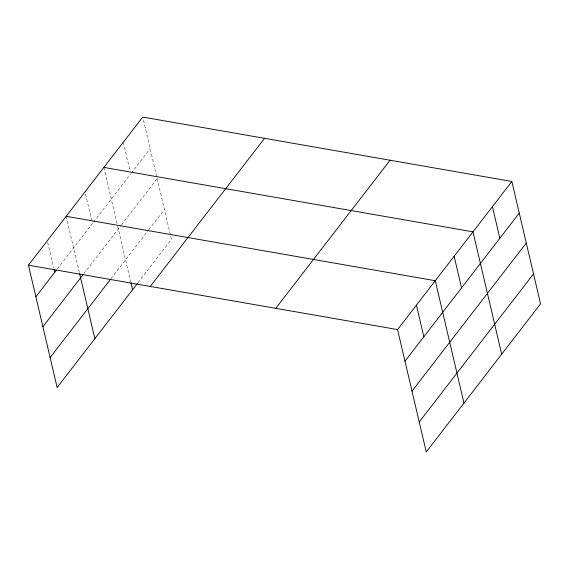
<?xml version="1.0" encoding="UTF-8"?>
<svg xmlns="http://www.w3.org/2000/svg" width="569" height="569" viewBox="0 0 569 569"><rect width="100%" height="100%" fill="white"/><g stroke="black" fill="none" stroke-linecap="round" stroke-linejoin="round"><path stroke-width="0.43" stroke-dasharray="2.85 2.13" d="M57.412 268.853L92.441 223.468L85.023 191.86M93.515 222.074L130.728 173.851M131.268 173.154L150.152 148.673M83.835 273.661L121.019 225.48M121.56 224.776L157.179 178.616M111.005 278.675L148.225 230.452M148.765 229.748L164.413 209.47M137.975 282.779L171.44 239.414L142.741 117.065M123.309 142.243L129.924 170.437M103.885 167.421L117.52 225.552M117.719 226.405L130.77 282.068M66.168 216.298L79.397 272.715M47.711 242.444L53.721 268.07"/><path stroke-width="0.85" d="M137.435 283.476L57.149 387.525L28.45 265.175L142.741 117.065L511.851 181.475L540.55 303.825L426.259 451.935L397.56 329.586L511.851 181.475M35.861 296.783L56.338 270.247M42.888 326.727L83.294 274.358M50.122 357.581L110.471 279.379M150.259 286.435L264.549 138.324M275.752 308.334L390.05 160.223M404.979 361.194L519.269 213.083M411.999 391.138L526.289 243.027M419.232 421.992L533.53 273.881M103.885 167.421L472.995 231.839L501.687 354.181M66.168 216.298L435.278 280.709L463.977 403.058M28.45 265.175L397.56 329.586M492.427 206.654L499.838 238.262M454.14 256.27L461.551 287.878M416.423 305.148L423.834 336.756M130.977 282.928L132.577 289.77M79.596 273.575L94.859 338.647M54.119 269.784L54.724 272.345"/></g></svg>
